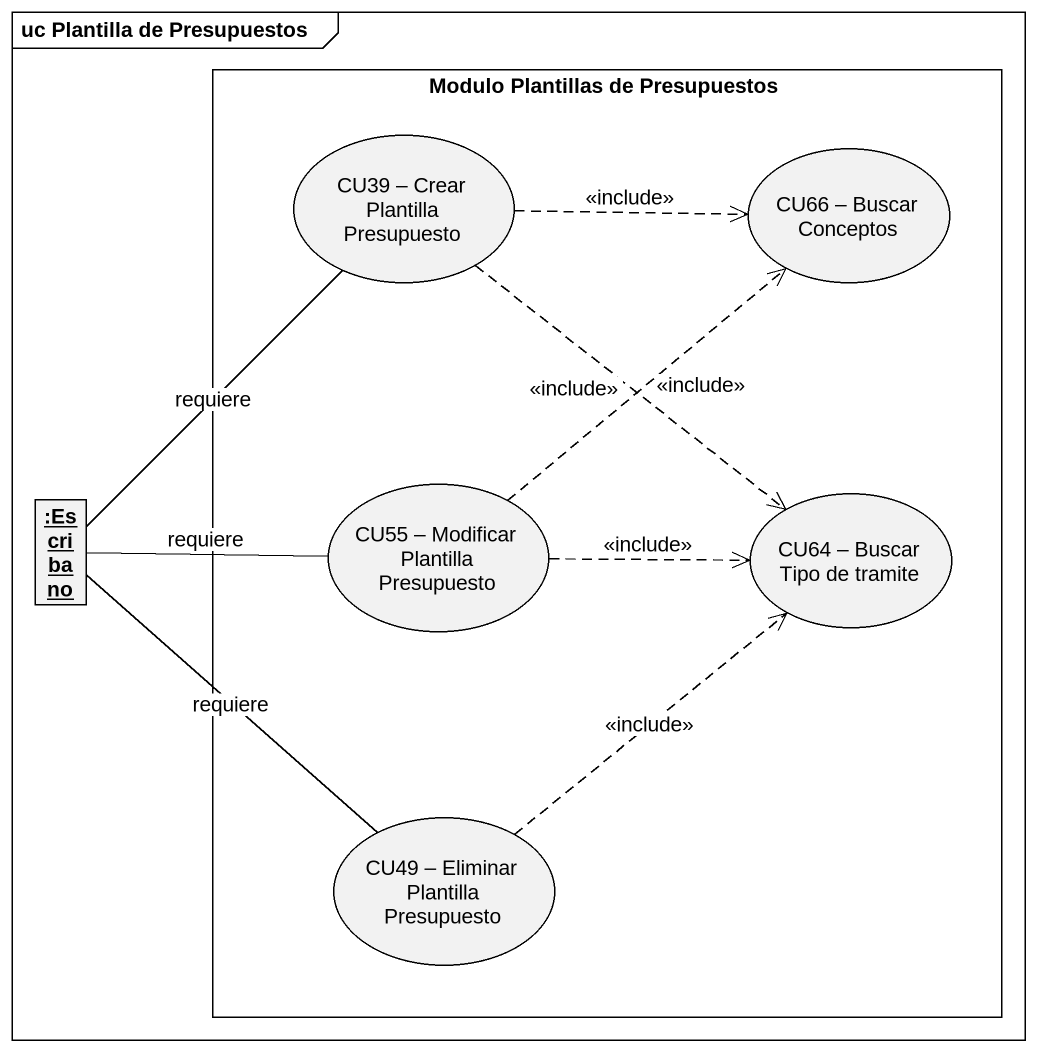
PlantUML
@startuml
mainframe uc Plantilla de Presupuestos
allowmixing
hide circle
hide empty members
rectangle "Modulo Plantillas de Presupuestos" as Modulo_Plantillas_de {
  usecase "CU39 – Crear Plantilla Presupuesto" as CU39_Crear_Plantilla
  usecase "CU66 – Buscar Conceptos" as CU66_Buscar_Conceptos
  usecase "CU55 – Modificar Plantilla Presupuesto" as CU55_Modificar_Plantilla
  usecase "CU64 – Buscar Tipo de tramite" as CU64_Buscar_Tipo_de_tramite
  usecase "CU49 – Eliminar Plantilla Presupuesto" as CU49_Eliminar_Plantilla
}
object ":Escribano" as Escribano
CU39_Crear_Plantilla .right.> CU66_Buscar_Conceptos : <<include>>
CU39_Crear_Plantilla ..> CU64_Buscar_Tipo_de_tramite : <<include>>
Escribano -up- CU39_Crear_Plantilla : requiere
Escribano -right- CU55_Modificar_Plantilla : requiere
Escribano -- CU49_Eliminar_Plantilla : requiere
CU55_Modificar_Plantilla .up.> CU66_Buscar_Conceptos : <<include>>
CU55_Modificar_Plantilla .right.> CU64_Buscar_Tipo_de_tramite : <<include>>
CU49_Eliminar_Plantilla .up.> CU64_Buscar_Tipo_de_tramite : <<include>>
@enduml
